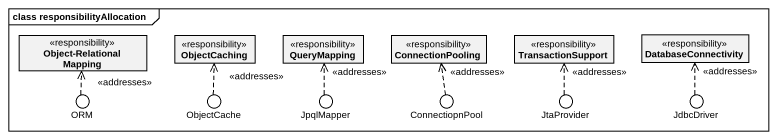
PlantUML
@startuml
mainframe class responsibilityAllocation
allowmixing
hide circle
hide empty members
class "Object-Relational Mapping" as Object_Relational_Mapping <<responsibility>>
class ObjectCaching <<responsibility>>
class QueryMapping <<responsibility>>
class ConnectionPooling <<responsibility>>
class TransactionSupport <<responsibility>>
class DatabaseConnectivity <<responsibility>>
() ORM
() ObjectCache
() JpqlMapper
() ConnectiopnPool
() JtaProvider
() JdbcDriver
ORM .up.> Object_Relational_Mapping : <<addresses>>
ObjectCache .up.> ObjectCaching : <<addresses>>
JpqlMapper .up.> QueryMapping : <<addresses>>
ConnectiopnPool .up.> ConnectionPooling : <<addresses>>
JtaProvider .up.> TransactionSupport : <<addresses>>
JdbcDriver .up.> DatabaseConnectivity : <<addresses>>
@enduml
